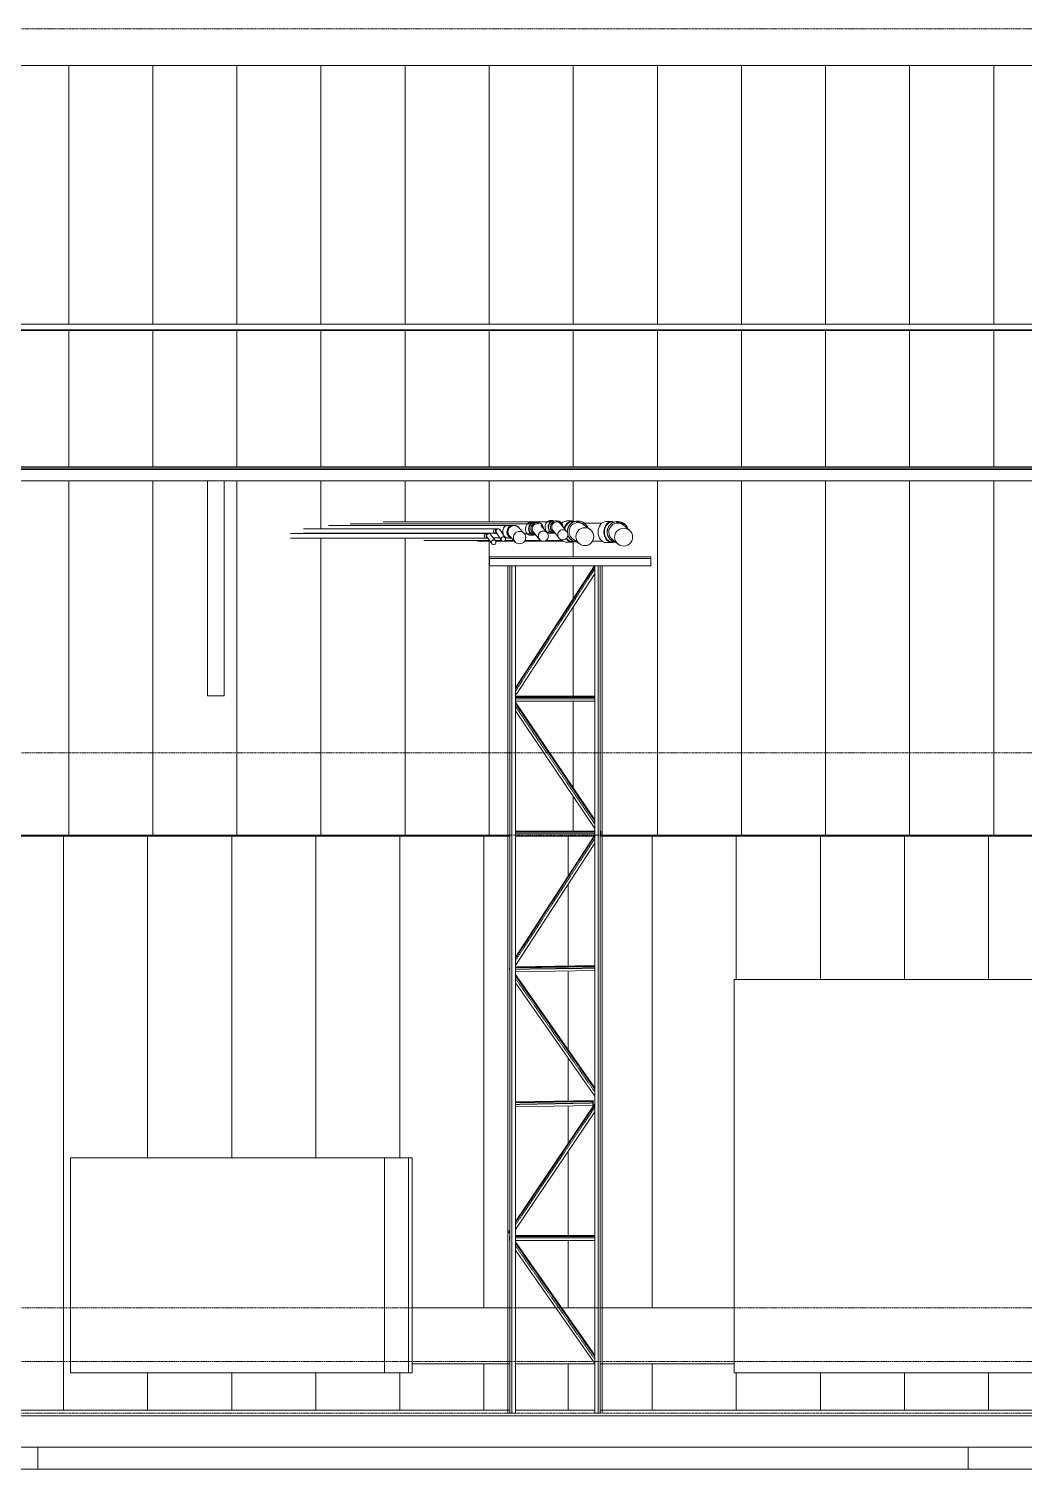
# Model space of a CAD drawing. Header units: centimetres. Extents: x -3046 to 63786, y -269 to 1483.
# Drawn here: x 32349 to 33237, y -50 to 1235 of the extents above; entities that cross this region are included whole.
import ezdxf

# ---------------------------------------------------------------- set-up
doc = ezdxf.new("R2010")
doc.units = ezdxf.units.CM
for name, pattern in [('Centre', [3.175, 0.635, -0.475, 1.59, -0.475]), ('Hidden', [0.714375, 0.47625, -0.238125]), ('Oculto', [0.714375, 0.47625, -0.238125])]:
    doc.linetypes.add(name, pattern=pattern)
for name, color, linetype, lineweight in [('A-FLOR', 7, 'Continuous', 9), ('A-FLOR-LEVL', 7, 'Continuous', 9), ('A-GENM', 7, 'Continuous', 9), ('A-ROOF', 7, 'Continuous', 9), ('A-ROOF-OTLN', 7, 'Continuous', 9), ('A-ROOF-PATT', 7, 'Continuous', 9), ('A-WALL', 7, 'Continuous', 9), ('A-WALL-PATT', 7, 'Continuous', 9), ('C-BLDG-PADS', 7, 'Continuous', 9), ('P-PIPE', 7, 'Continuous', 9), ('S-BEAM', 7, 'Continuous', 9), ('S-COLS', 7, 'Continuous', 9)]:
    doc.layers.add(name, color=color, linetype=linetype, lineweight=lineweight)

# ---------------------------------------------------------------- blocks, each defined once
blk = doc.blocks.new('PQ_RVR_EST-01_ZZ_ZZ_MO_T_A_rvt-3-s03')
at = {"layer": 'A-FLOR'}
for p, q in [((-10747.9, 94), (-10660.9, 94)), ((-10655.9, 94), (-10620, 94)), ((-10615.6, 94), (-10615.2, 94)), ((-10614.8, 94), (-10585.2, 94)), ((-10580.2, 94), (-10460.7, 94)), ((-10660.9, 44), (-10747.9, 44)), ((-10585.2, 44), (-10655.9, 44)), ((-10460.6, 44), (-10580.2, 44))]:
    blk.add_line(p, q, dxfattribs=at)
at = {"layer": 'A-WALL'}
for p, q in [((-11081.9, -30.5), (-11081.9, -50)), ((-10252.2, -30.5), (-10252.2, -50)), ((-11081.9, -50), (-11181.9, -50)), ((-11081.9, -50), (-10352.2, -50)), ((-10252.2, -50), (-10352.2, -50)), ((-10252.2, -50), (-9072.6, -50))]:
    blk.add_line(p, q, dxfattribs=at)
blk = doc.blocks.new('M Canal C-Pilar - 2C200X74-1262642-s03')
at = {"layer": 'S-COLS'}
for p, q in [((-10655.9, 763.6), (-10660.9, 763.6)), ((-10660.9, 755.5), (-10660.9, 0)), ((-10655.9, 755.5), (-10655.9, 0)), ((-10655.9, 0), (-10660.9, 0))]:
    blk.add_line(p, q, dxfattribs=at)
at = {"layer": 'S-COLS', "linetype": 'Oculto'}
for p, q in [((-10662.8, 0), (-10662.8, 755.5)), ((-10659.1, 755.5), (-10659.1, 0))]:
    blk.add_line(p, q, dxfattribs=at)
blk = doc.blocks.new('M Canal C-Pilar - 2C200X74-1262658-s03')
at = {"layer": 'S-COLS'}
for p, q in [((-10580.2, 763.6), (-10585.2, 763.6)), ((-10585.2, 0), (-10585.2, 755.5)), ((-10580.2, 0), (-10580.2, 755.5)), ((-10580.2, 0), (-10585.2, 0))]:
    blk.add_line(p, q, dxfattribs=at)
at = {"layer": 'S-COLS', "linetype": 'Oculto'}
for p, q in [((-10582, 755.5), (-10582, 0)), ((-10578.4, 0), (-10578.4, 755.5))]:
    blk.add_line(p, q, dxfattribs=at)
blk = doc.blocks.new('C Shapes - C8x20-1276569-s03')
at = {"layer": 'S-BEAM'}
for p, q in [((-10679, 755.5), (-10679, 763.5)), ((-10679, 763.5), (-10535.2, 763.5)), ((-10535.2, 763.5), (-10535.2, 755.5)), ((-10535.2, 755.5), (-10679, 755.5))]:
    blk.add_line(p, q, dxfattribs=at)
at = {"layer": 'S-BEAM', "linetype": 'Hidden'}
blk.add_line((-10679, 762.2), (-10535.2, 762.2), dxfattribs=at)
blk = doc.blocks.new('L-Angle - L35x35x10-1264653-s03')
at = {"layer": 'S-BEAM'}
for p, q in [((-10655.9, 158.5), (-10585.2, 158.5)), ((-10655.9, 158), (-10585.2, 158))]:
    blk.add_line(p, q, dxfattribs=at)
blk = doc.blocks.new('L-Angle - L35x35x10-1264889-s03')
at = {"layer": 'S-BEAM'}
for p, q in [((-10655.9, 152.7), (-10585.2, 51.7)), ((-10655.9, 151.9), (-10585.2, 50.8))]:
    blk.add_line(p, q, dxfattribs=at)
blk = doc.blocks.new('L-Angle - L35x35x10-1265724-s03')
at = {"layer": 'S-BEAM'}
for p, q in [((-10655.9, 170.8), (-10585.2, 275.7)), ((-10580.2, 276.9), (-10580.2, 276.9)), ((-10661.9, 162), (-10660.9, 163.4)), ((-10661.9, 162), (-10661.5, 161.8))]:
    blk.add_line(p, q, dxfattribs=at)
blk = doc.blocks.new('L-Angle - L35x35x10-1265774-s03')
at = {"layer": 'S-BEAM'}
blk.add_line((-10655.9, 406.5), (-10585.8, 514.5), dxfattribs=at)
blk = doc.blocks.new('L-Angle - L35x35x10-1266284-s03')
at = {"layer": 'S-BEAM'}
blk.add_line((-10655.9, 633.9), (-10585.2, 529.1), dxfattribs=at)
blk = doc.blocks.new('L-Angle - L35x35x10-1266965-s03')
at = {"layer": 'S-BEAM'}
for p, q in [((-10655.9, 391.2), (-10585.2, 290.2)), ((-10655.9, 390.3), (-10585.2, 289.3))]:
    blk.add_line(p, q, dxfattribs=at)
blk = doc.blocks.new('L-Angle - L35x35x10-1271657-s03')
at = {"layer": 'S-BEAM'}
for p, q in [((-10655.9, 398.1), (-10585.2, 399.1)), ((-10655.9, 397.6), (-10585.2, 398.6)), ((-10580.2, 398.1), (-10580.2, 396.2)), ((-10580.2, 395.7), (-10580.2, 396.2))]:
    blk.add_line(p, q, dxfattribs=at)
blk = doc.blocks.new('L-Angle - L35x35x10-1267172-s03')
at = {"layer": 'S-BEAM'}
for p, q in [((-10655.9, 519), (-10585.2, 519)), ((-10655.9, 518.5), (-10585.2, 518.5)), ((-10580.2, 519), (-10579.8, 519)), ((-10580.2, 518.5), (-10579.8, 518.5)), ((-10579.8, 518.5), (-10579.8, 519)), ((-10579.8, 518.5), (-10579.8, 518)), ((-10579.8, 518), (-10579.8, 516)), ((-10579.8, 515.5), (-10579.8, 516))]:
    blk.add_line(p, q, dxfattribs=at)
blk = doc.blocks.new('L-Angle - L35x35x10-1267620-s03')
at = {"layer": 'S-BEAM'}
for p, q in [((-10655.9, 277.6), (-10586.7, 278.9)), ((-10655.9, 277.1), (-10586.7, 278.4)), ((-10586.7, 278.4), (-10586.7, 278.9)), ((-10586.7, 278.4), (-10586.7, 277.9)), ((-10586.7, 277.9), (-10586.6, 275.9)), ((-10586.6, 275.4), (-10586.6, 275.9))]:
    blk.add_line(p, q, dxfattribs=at)
blk = doc.blocks.new('L-Angle - L35x35x10-1268664-s03')
at = {"layer": 'S-BEAM'}
for p, q in [((-10655.9, 639.3), (-10585.2, 639.3)), ((-10655.9, 638.8), (-10585.2, 638.8))]:
    blk.add_line(p, q, dxfattribs=at)
blk = doc.blocks.new('L-Angle - L35x35x10-1269797-s03')
at = {"layer": 'S-BEAM'}
blk.add_line((-10655.9, 646.9), (-10585.4, 755.5), dxfattribs=at)
blk = doc.blocks.new('L-Angle - L35x35x10-1269946-s03')
at = {"layer": 'S-BEAM'}
for p, q in [((-10661.1, 154), (-10661.1, 157.5)), ((-10655.9, 157.5), (-10585.2, 157.5)), ((-10585.2, 154), (-10655.9, 154))]:
    blk.add_line(p, q, dxfattribs=at)
at = {"layer": 'S-BEAM', "linetype": 'Hidden'}
blk.add_line((-10655.9, 156.2), (-10585.2, 156.2), dxfattribs=at)
blk = doc.blocks.new('L-Angle - L35x35x10-1269947-s03')
at = {"layer": 'S-BEAM'}
for p, q in [((-10655.9, 151.5), (-10585.2, 50.5)), ((-10585.2, 44.3), (-10655.9, 145.3))]:
    blk.add_line(p, q, dxfattribs=at)
at = {"layer": 'S-BEAM', "linetype": 'Hidden'}
blk.add_line((-10655.9, 149.3), (-10585.2, 48.2), dxfattribs=at)
blk = doc.blocks.new('L-Angle - L35x35x10-1269948-s03')
at = {"layer": 'S-BEAM'}
for p, q in [((-10655.9, 170), (-10585.2, 274.9)), ((-10585.2, 268.6), (-10655.9, 163.8)), ((-10662, 161), (-10660.9, 162.6)), ((-10660.9, 160.3), (-10662, 161))]:
    blk.add_line(p, q, dxfattribs=at)
at = {"layer": 'S-BEAM', "linetype": 'Hidden'}
blk.add_line((-10655.9, 167.7), (-10585.2, 272.6), dxfattribs=at)
blk = doc.blocks.new('L-Angle - L35x35x10-1269949-s03')
at = {"layer": 'S-BEAM'}
for p, q in [((-10655.9, 405.7), (-10585.3, 514.5)), ((-10585.2, 508.2), (-10655.9, 399.3))]:
    blk.add_line(p, q, dxfattribs=at)
at = {"layer": 'S-BEAM', "linetype": 'Hidden'}
blk.add_line((-10655.9, 403.4), (-10585.2, 512.3), dxfattribs=at)
blk = doc.blocks.new('L-Angle - L35x35x10-1269950-s03')
at = {"layer": 'S-BEAM'}
for p, q in [((-10655.9, 632.7), (-10585.2, 527.8)), ((-10585.2, 521.5), (-10655.9, 626.4)), ((-10615.9, 573.3), (-10616, 573.5))]:
    blk.add_line(p, q, dxfattribs=at)
at = {"layer": 'S-BEAM', "linetype": 'Hidden'}
blk.add_line((-10585.2, 525.5), (-10655.9, 630.4), dxfattribs=at)
blk = doc.blocks.new('L-Angle - L35x35x10-1269951-s03')
at = {"layer": 'S-BEAM'}
for p, q in [((-10655.9, 389.9), (-10585.2, 288.9)), ((-10585.2, 282.8), (-10655.9, 383.8))]:
    blk.add_line(p, q, dxfattribs=at)
at = {"layer": 'S-BEAM', "linetype": 'Hidden'}
blk.add_line((-10585.2, 286.7), (-10655.9, 387.7), dxfattribs=at)
blk = doc.blocks.new('L-Angle - L35x35x10-1269952-s03')
at = {"layer": 'S-BEAM'}
for p, q in [((-10661, 393.6), (-10661.1, 397.1)), ((-10655.9, 397.1), (-10585.2, 398.1)), ((-10585.2, 394.6), (-10655.9, 393.6))]:
    blk.add_line(p, q, dxfattribs=at)
at = {"layer": 'S-BEAM', "linetype": 'Hidden'}
blk.add_line((-10655.9, 395.9), (-10585.2, 396.8), dxfattribs=at)
blk = doc.blocks.new('L-Angle - L35x35x10-1269953-s03')
at = {"layer": 'S-BEAM'}
for p, q in [((-10655.9, 518), (-10585.2, 518)), ((-10585.2, 514.5), (-10655.9, 514.5)), ((-10580, 518), (-10580, 514.5))]:
    blk.add_line(p, q, dxfattribs=at)
at = {"layer": 'S-BEAM', "linetype": 'Hidden'}
blk.add_line((-10655.9, 516.7), (-10585.2, 516.7), dxfattribs=at)
blk = doc.blocks.new('L-Angle - L35x35x10-1269954-s03')
at = {"layer": 'S-BEAM'}
for p, q in [((-10655.9, 276.6), (-10586.9, 277.9)), ((-10586.8, 274.4), (-10655.9, 273.1)), ((-10586.9, 277.9), (-10586.8, 274.4))]:
    blk.add_line(p, q, dxfattribs=at)
at = {"layer": 'S-BEAM', "linetype": 'Hidden'}
blk.add_line((-10655.9, 275.3), (-10586.8, 276.6), dxfattribs=at)
blk = doc.blocks.new('L-Angle - L35x35x10-1269955-s03')
at = {"layer": 'S-BEAM'}
for p, q in [((-10655.9, 638.3), (-10585.2, 638.3)), ((-10585.2, 634.8), (-10655.9, 634.8))]:
    blk.add_line(p, q, dxfattribs=at)
at = {"layer": 'S-BEAM', "linetype": 'Hidden'}
blk.add_line((-10585.2, 637), (-10655.9, 637), dxfattribs=at)
blk = doc.blocks.new('L-Angle - L35x35x10-1269956-s03')
at = {"layer": 'S-BEAM'}
for p, q in [((-10655.9, 646.1), (-10585.2, 755)), ((-10585.2, 748.6), (-10654.9, 641.3)), ((-10654.9, 641.3), (-10655.9, 641.9))]:
    blk.add_line(p, q, dxfattribs=at)
at = {"layer": 'S-BEAM', "linetype": 'Hidden'}
blk.add_line((-10655.9, 643.8), (-10585.2, 752.7), dxfattribs=at)
blk = doc.blocks.new('M Canal C-Pilar - 2C200X74-V100-s03')
at = {"layer": 'S-COLS', "linetype": 'Oculto'}
blk.add_line((-10662.8, 0), (-10662.8, 755.5), dxfattribs=at)
blk = doc.blocks.new('M Canal C-Pilar - 2C200X74-V101-s03')
at = {"layer": 'S-COLS', "linetype": 'Oculto'}
blk.add_line((-10578.4, 0), (-10578.4, 755.5), dxfattribs=at)
blk = doc.blocks.new('Elbow PVC NCh - Elbow PVC NCh-1277014-s03')
at = {"layer": 'P-PIPE', "color": 6, "true_color": 0xff00ff}
for p, q in [((-10680.4, 784.5), (-10682.1, 784.5)), ((-10677.9, 783.6), (-10677.9, 783.6)), ((-10682.1, 780.2), (-10680.5, 780.2)), ((-10681.3, 781.1), (-10681.3, 781))]:
    blk.add_line(p, q, dxfattribs=at)
at = {"layer": 'P-PIPE', "color": 6, "true_color": 0xff00ff, "flags": 128}
for points in [[(-10680, 784.3), (-10680.1, 784.3), (-10680.1, 784.3), (-10680.2, 784.3), (-10680.3, 784.3), (-10680.4, 784.3), (-10680.4, 784.3)], [(-10679.5, 784.3), (-10679.6, 784.3), (-10679.6, 784.3), (-10679.6, 784.3), (-10679.7, 784.3), (-10679.7, 784.3)]]:
    blk.add_lwpolyline(points, dxfattribs=at)
at = {"layer": 'P-PIPE', "color": 6, "true_color": 0xff00ff}
for centre, major_axis, ratio, start_param, end_param in [((-10682.1, 782.3), (0, 2.12), 0.77027, 6.027558, 7.860154), ((-10680.4, 782.3), (0, 2.12), 0.77027, 6.027558, 7.860154), ((-10680.4, 782.3), (0, 2), 0.77027, 0.715372, 1.576968), ((-10679.6, 782.3), (1.69, 1.28), 0.999988, 5.912989, 8.783662), ((-10679.6, 782.3), (1.69, 1.28), 0.999988, 5.913147, 8.206448), ((-10680.4, 782.3), (0, 2), 0.77027, 6.040786, 6.812956), ((-10679.6, 782.3), (1.6, 1.2), 0.999988, 1.19148, 1.453279), ((-10682.1, 782.3), (0, 2.12), 0.77027, 1.576968, 3.386116), ((-10680.4, 782.3), (0, 2.12), 0.77027, 1.576968, 2.885965), ((-10680.4, 782.3), (0, 2), 0.77027, 1.576968, 2.426865), ((-10679.6, 782.3), (1.69, 1.28), 0.999988, 1.976878, 2.500477), ((-10679.6, 782.3), (1.69, 1.28), 0.999988, 2.500477, 3.141593), ((-10679.6, 782.3), (1.69, 1.28), 0.999988, 2.500477, 3.429912), ((-10680.4, 782.3), (0, 2), 0.77027, 2.596848, 2.885965)]:
    blk.add_ellipse(centre, major_axis=major_axis, ratio=ratio, start_param=start_param, end_param=end_param, dxfattribs=at)
blk = doc.blocks.new('Elbow PVC NCh - Elbow PVC NCh-1277324-s03')
at = {"layer": 'P-PIPE', "color": 6, "true_color": 0xff00ff}
for p, q in [((-10672.1, 788.7), (-10673.7, 788.7)), ((-10673.7, 784.4), (-10672.3, 784.4)), ((-10673.1, 785.4), (-10673.1, 785.4)), ((-10669.5, 787.7), (-10669.5, 787.7))]:
    blk.add_line(p, q, dxfattribs=at)
at = {"layer": 'P-PIPE', "color": 6, "true_color": 0xff00ff, "flags": 128}
for points in [[(-10671.7, 788.6), (-10671.7, 788.6), (-10671.8, 788.6), (-10671.9, 788.6), (-10672, 788.6), (-10672, 788.6), (-10672.1, 788.6)], [(-10671.1, 788.5), (-10671.2, 788.5), (-10671.2, 788.5), (-10671.3, 788.5), (-10671.3, 788.5), (-10671.4, 788.5)]]:
    blk.add_lwpolyline(points, dxfattribs=at)
at = {"layer": 'P-PIPE', "color": 6, "true_color": 0xff00ff}
for centre, major_axis, ratio, start_param, end_param in [((-10673.7, 786.6), (0, 2.12), 0.77027, 6.029013, 7.861609), ((-10673.7, 786.6), (0, 2.12), 0.77027, 1.578424, 3.382345), ((-10672.1, 786.6), (0, 2.12), 0.77027, 6.029013, 7.861609), ((-10672.1, 786.6), (0, 2.12), 0.77027, 1.578424, 2.887421), ((-10672.1, 786.6), (0, 2), 0.77027, 6.036739, 7.861609), ((-10672.1, 786.6), (0, 2), 0.77027, 1.578424, 2.102023), ((-10671.3, 786.5), (1.79, 1.14), 0.999983, 5.981142, 8.860935), ((-10671.3, 786.5), (1.79, 1.14), 0.999983, 2.156803, 2.57775), ((-10671.3, 786.5), (1.79, 1.14), 0.999983, 2.57775, 3.363148), ((-10671.3, 786.5), (1.79, 1.14), 0.999983, 2.57775, 3.363148), ((-10671.3, 786.5), (1.79, 1.14), 0.999983, 5.981142, 8.368017), ((-10672.1, 786.6), (0, 2), 0.77027, 2.285412, 2.887421), ((-10671.3, 786.5), (1.68, 1.08), 0.999983, 1.268753, 1.530552), ((-10671.3, 786.5), (1.68, 1.08), 0.999983, 0, 0.221555)]:
    blk.add_ellipse(centre, major_axis=major_axis, ratio=ratio, start_param=start_param, end_param=end_param, dxfattribs=at)
blk = doc.blocks.new('Elbow PVC NCh - Elbow PVC NCh-1277634-s03')
at = {"layer": 'P-PIPE', "color": 6, "true_color": 0xff00ff}
for p, q in [((-10659, 791.7), (-10662.8, 791.7)), ((-10652.9, 789.9), (-10652.9, 789.9)), ((-10662.8, 780.4), (-10659.3, 780.4)), ((-10661.2, 782.2), (-10661.2, 782.1))]:
    blk.add_line(p, q, dxfattribs=at)
at = {"layer": 'P-PIPE', "color": 6, "true_color": 0xff00ff, "flags": 128}
for points in [[(-10658.5, 791.5), (-10658.7, 791.5), (-10658.9, 791.5), (-10659, 791.5)], [(-10656.7, 791.5), (-10656.9, 791.5), (-10657, 791.5), (-10657.1, 791.5), (-10657.2, 791.5), (-10657.3, 791.5), (-10657.4, 791.5), (-10657.5, 791.5)]]:
    blk.add_lwpolyline(points, dxfattribs=at)
at = {"layer": 'P-PIPE', "color": 6, "true_color": 0xff00ff}
for centre, major_axis, ratio, start_param, end_param in [((-10662.8, 786), (0, 5.66), 0.788011, 0.005816, 1.576613), ((-10662.8, 786), (0, 5.66), 0.788011, 1.576613, 3.147409), ((-10659, 786), (0, 5.66), 0.788011, 6.061201, 7.859798), ((-10659, 786), (0, 5.66), 0.788011, 1.576613, 3.053913), ((-10659, 786), (0, 5.5), 0.788011, 1.314813, 1.576613), ((-10659, 786), (0, 5.5), 0.788011, 1.576613, 3.000022), ((-10659, 786), (0, 5.5), 0.788011, 6.184681, 7.575957), ((-10657.1, 786), (4.15, 3.85), 0.999988, 6.063694, 8.681688), ((-10657.1, 786), (4.15, 3.85), 0.999988, 2.136703, 2.398503), ((-10657.1, 786), (4.15, 3.85), 0.999988, 2.398503, 3.141593), ((-10657.1, 786), (4.15, 3.85), 0.999988, 2.398503, 3.291586), ((-10657.1, 786), (4.15, 3.85), 0.999988, 0.042308, 2.122447), ((-10657.1, 786), (4.15, 3.85), 0.999988, 6.063694, 6.283185)]:
    blk.add_ellipse(centre, major_axis=major_axis, ratio=ratio, start_param=start_param, end_param=end_param, dxfattribs=at)
blk = doc.blocks.new('Plastico - Codo - PL - Codo-1278176-s03')
at = {"layer": 'P-PIPE', "color": 6, "true_color": 0xff00ff}
for p, q in [((-10639.8, 794.3), (-10642.6, 794.3)), ((-10640.2, 792.9), (-10640.2, 792.9)), ((-10642.6, 783), (-10639.8, 783))]:
    blk.add_line(p, q, dxfattribs=at)
at = {"layer": 'P-PIPE', "color": 6, "true_color": 0xff00ff, "flags": 128}
for points in [[(-10639, 793.8), (-10639.3, 793.8), (-10639.7, 793.8), (-10639.8, 793.8)], [(-10635.3, 792.9), (-10636, 793.7), (-10636.3, 793.7), (-10636.4, 793.7), (-10636.6, 793.8), (-10636.7, 793.8), (-10636.8, 793.8), (-10637, 793.8), (-10637.2, 793.8), (-10637.4, 793.8)], [(-10639, 783.5), (-10639.3, 783.5), (-10639.6, 783.5), (-10639.8, 783.5)]]:
    blk.add_lwpolyline(points, dxfattribs=at)
at = {"layer": 'P-PIPE', "color": 6, "true_color": 0xff00ff}
for centre, major_axis, ratio, start_param, end_param in [((-10642.6, 788.6), (0, 5.66), 0.77027, 0.006868, 1.577664), ((-10642.6, 788.6), (0, 5.66), 0.77027, 1.577664, 3.148461), ((-10639.8, 788.6), (0, 5.66), 0.77027, 5.941772, 7.86085), ((-10639.8, 788.6), (0, 5.66), 0.77027, 1.577664, 3.41026), ((-10639.8, 788.6), (0, 5.13), 0.77027, 0.181401, 1.577664), ((-10639.8, 788.6), (0, 5.13), 0.77027, 1.577664, 3.270049), ((-10636.5, 788.6), (-3.72, 4.26), 0.999978, 4.057361, 7.141533), ((-10636.5, 788.6), (-3.72, 4.26), 0.999978, 0.858348, 2.219336), ((-10639.8, 788.6), (0, 5.13), 0.77027, 6.129307, 6.456729), ((-10636.5, 788.6), (-3.72, 4.26), 0.999978, 4.047521, 6.283185)]:
    blk.add_ellipse(centre, major_axis=major_axis, ratio=ratio, start_param=start_param, end_param=end_param, dxfattribs=at)
blk = doc.blocks.new('Plastico - Codo - PL - Codo-1278529-s03')
at = {"layer": 'P-PIPE', "color": 6, "true_color": 0xff00ff}
for p, q in [((-10622.3, 795.9), (-10625.1, 795.9)), ((-10625.1, 784.6), (-10622.3, 784.6)), ((-10623.5, 786.7), (-10623.4, 786.7)), ((-10614.5, 793.6), (-10614.5, 793.6))]:
    blk.add_line(p, q, dxfattribs=at)
at = {"layer": 'P-PIPE', "color": 6, "true_color": 0xff00ff, "flags": 128}
for points in [[(-10621.2, 795.3), (-10621.5, 795.3), (-10621.8, 795.3), (-10622.2, 795.3), (-10622.3, 795.3)], [(-10621.5, 785.1), (-10621.8, 785.1), (-10622.2, 785.1), (-10622.3, 785.1)], [(-10614.9, 793.3), (-10618.5, 795.3), (-10618.8, 795.3), (-10618.9, 795.3), (-10619, 795.3), (-10619.2, 795.3), (-10619.3, 795.3), (-10619.5, 795.3), (-10619.7, 795.3), (-10619.9, 795.3)]]:
    blk.add_lwpolyline(points, dxfattribs=at)
at = {"layer": 'P-PIPE', "color": 6, "true_color": 0xff00ff}
for centre, major_axis, ratio, start_param, end_param in [((-10625.1, 790.2), (0, 5.66), 0.77027, 0.007373, 1.57817), ((-10625.1, 790.2), (0, 5.66), 0.77027, 1.57817, 3.148966), ((-10622.3, 790.2), (0, 5.66), 0.77027, 5.931931, 7.861355), ((-10622.3, 790.2), (0, 5.66), 0.77027, 1.57817, 3.410765), ((-10622.3, 790.2), (0, 5.14), 0.77027, 6.125273, 7.861355), ((-10622.3, 790.2), (0, 5.13), 0.77027, 1.57817, 2.625367), ((-10619, 790.2), (4.49, 3.45), 0.999983, 6.156744, 8.774738), ((-10619, 790.2), (4.49, 3.45), 0.999983, 5.633146, 8.774738), ((-10619, 790.2), (4.49, 3.45), 0.999983, 2.491553, 3.276951), ((-10619, 790.2), (4.49, 3.45), 0.999983, 2.491553, 3.799728), ((-10622.3, 790.2), (0, 5.13), 0.77027, 2.670825, 3.268896)]:
    blk.add_ellipse(centre, major_axis=major_axis, ratio=ratio, start_param=start_param, end_param=end_param, dxfattribs=at)
blk = doc.blocks.new('Plastico - Codo - PL - Codo-1278734-s03')
at = {"layer": 'P-PIPE', "color": 6, "true_color": 0xff00ff}
for p, q in [((-10605.2, 795.6), (-10610.1, 795.6)), ((-10594.6, 793.7), (-10594.7, 793.8)), ((-10610.1, 776.7), (-10605.2, 776.7)), ((-10605.7, 778.4), (-10605.7, 778.4))]:
    blk.add_line(p, q, dxfattribs=at)
at = {"layer": 'P-PIPE', "color": 6, "true_color": 0xff00ff, "flags": 128}
for points in [[(-10603.3, 794.9), (-10603.8, 794.9), (-10604.4, 794.9), (-10604.9, 794.9), (-10605.2, 794.9)], [(-10595.1, 793.2), (-10599.6, 794.9), (-10600, 794.9), (-10600.2, 794.9), (-10600.4, 794.9), (-10600.6, 794.9), (-10600.8, 794.9), (-10601.1, 794.9), (-10601.4, 794.9)], [(-10603.6, 777.3), (-10604.1, 777.3), (-10604.6, 777.3), (-10605.2, 777.3)]]:
    blk.add_lwpolyline(points, dxfattribs=at)
at = {"layer": 'P-PIPE', "color": 6, "true_color": 0xff00ff}
for centre, major_axis, ratio, start_param, end_param in [((-10610.1, 786.1), (0, 9.44), 0.788011, 0.004841, 0.642437), ((-10605.2, 786.1), (0, 9.44), 0.788011, 5.971405, 7.56028), ((-10605.2, 786.1), (0, 8.78), 0.788011, 6.21478, 7.602192), ((-10600.2, 786.1), (5.51, 7.66), 0.999987, 6.124901, 8.481095), ((-10600.1, 786.1), (5.51, 7.66), 0.999987, 5.73329, 8.481095), ((-10600.2, 786.1), (5.51, 7.66), 0.999987, 2.19791, 2.322976), ((-10600.1, 786.1), (5.51, 7.66), 0.999987, 2.19791, 2.335325), ((-10610.1, 786.1), (0, 9.44), 0.788011, 2.453758, 3.146434), ((-10605.2, 786.1), (0, 9.44), 0.788011, 2.296429, 3.408233), ((-10605.2, 786.1), (0, 8.77), 0.788011, 2.314836, 3.238833), ((-10600.1, 786.1), (5.51, 7.66), 0.999987, 2.49883, 3.697068), ((-10600.2, 786.1), (5.51, 7.66), 0.999987, 2.507904, 3.245107)]:
    blk.add_ellipse(centre, major_axis=major_axis, ratio=ratio, start_param=start_param, end_param=end_param, dxfattribs=at)
blk = doc.blocks.new('Plastico - Codo - PL - Codo-1279087-s03')
at = {"layer": 'P-PIPE', "color": 6, "true_color": 0xff00ff}
for p, q in [((-10569.8, 795.1), (-10574.9, 795.1)), ((-10558.5, 792.9), (-10558.6, 792.9)), ((-10574.9, 776.3), (-10569.8, 776.3)), ((-10570.7, 778.5), (-10570.7, 778.4))]:
    blk.add_line(p, q, dxfattribs=at)
at = {"layer": 'P-PIPE', "color": 6, "true_color": 0xff00ff, "flags": 128}
for points in [[(-10567.8, 794.5), (-10568.1, 794.5), (-10568.6, 794.5), (-10569.2, 794.5), (-10569.7, 794.5), (-10569.8, 794.5)], [(-10559, 792.4), (-10564.1, 794.4), (-10564.4, 794.5), (-10564.6, 794.5), (-10564.8, 794.5), (-10565, 794.5), (-10565.2, 794.5), (-10565.5, 794.5), (-10565.8, 794.5)], [(-10568, 776.9), (-10568.4, 776.9), (-10568.9, 776.9), (-10569.4, 776.9), (-10569.8, 776.9)]]:
    blk.add_lwpolyline(points, dxfattribs=at)
at = {"layer": 'P-PIPE', "color": 6, "true_color": 0xff00ff}
for centre, major_axis, ratio, start_param, end_param in [((-10574.9, 785.7), (0, 9.44), 0.77027, 0.004623, 1.575419), ((-10574.9, 785.7), (0, 9.44), 0.77027, 1.575419, 3.146215), ((-10569.8, 785.7), (0, 9.44), 0.77027, 5.957016, 7.858604), ((-10569.8, 785.7), (0, 9.44), 0.77027, 1.575419, 3.454625), ((-10569.8, 785.7), (0, 8.77), 0.77027, 0.097022, 1.575419), ((-10569.8, 785.7), (0, 8.77), 0.77027, 1.575419, 3.238615), ((-10564.6, 785.7), (6.07, 7.23), 0.99999, 6.200253, 8.556448), ((-10564.6, 785.7), (6.07, 7.23), 0.99999, 5.72675, 8.556448), ((-10564.6, 785.7), (6.07, 7.23), 0.99999, 2.273263, 3.689978), ((-10564.6, 785.7), (6.07, 7.23), 0.99999, 2.273263, 3.32046), ((-10569.8, 785.7), (0, 8.77), 0.77027, 6.194306, 6.366293)]:
    blk.add_ellipse(centre, major_axis=major_axis, ratio=ratio, start_param=start_param, end_param=end_param, dxfattribs=at)
blk = doc.blocks.new('Generic Model 4 - Generic Model 4-1305126-s03')
at = {"layer": 'A-GENM'}
for p, q in [((-10460.7, 386.7), (-10460.7, 36)), ((-10180.7, 386.7), (-10460.7, 386.7)), ((-10180.7, 36), (-10180.7, 386.7)), ((-11052.7, 227.7), (-11052.7, 36)), ((-10772.7, 227.7), (-11052.7, 227.7)), ((-10772.7, 36), (-10772.7, 227.7)), ((-10751.3, 227.7), (-10772.6, 227.7)), ((-10751.3, 36), (-10751.3, 227.7)), ((-10747.9, 227.7), (-10751.2, 227.7)), ((-10747.9, 36), (-10747.9, 227.7)), ((-11052.7, 36), (-10772.7, 36)), ((-10772.6, 36), (-10751.3, 36)), ((-10751.2, 36), (-10747.9, 36)), ((-10460.7, 36), (-10180.7, 36))]:
    blk.add_line(p, q, dxfattribs=at)
blk = doc.blocks.new('PQ_RVR_EXT-01_ZZ_ZZ_MO_T_A_rvt-3-s03')
at = {"layer": 'P-PIPE', "color": 6, "true_color": 0xff00ff}
for p, q in [((-10682.1, 784.3), (-10856.6, 784.3)), ((-10673.7, 788.6), (-10844.8, 788.6)), ((-10844.8, 784.6), (-10673.7, 784.6)), ((-10662.8, 791.5), (-10822.7, 791.5)), ((-10642.6, 793.1), (-10803.2, 793.1)), ((-10625.1, 794.7), (-10773.8, 794.7)), ((-10673, 785.5), (-10668.4, 778.3)), ((-10665, 780.5), (-10669.6, 787.6)), ((-10648.2, 784.5), (-10653, 789.7)), ((-10647.9, 784.1), (-10642.6, 784.1)), ((-10639.9, 785.7), (-10634.4, 779.2)), ((-10627.5, 785), (-10633.1, 791.5)), ((-10628.1, 785.7), (-10625.1, 785.7)), ((-10622.5, 787.4), (-10617.2, 780.5)), ((-10610, 786), (-10615.4, 792.9)), ((-10614, 794.1), (-10614.9, 794.1)), ((-10589.3, 788.1), (-10595.5, 792.6)), ((-10578.7, 793.7), (-10594.7, 793.7)), ((-10554.2, 787.4), (-10559.5, 791.8)), ((-10856.6, 780.3), (-10682.1, 780.3)), ((-10737.7, 778.1), (-10678.9, 778.1)), ((-10689.6, 777.7), (-10678.6, 777.7)), ((-10681.2, 781.1), (-10676.9, 775.4)), ((-10673.7, 777.8), (-10678, 783.5)), ((-10676.5, 778.1), (-10676.2, 778.1)), ((-10675.8, 780.5), (-10669.8, 780.5)), ((-10674, 778.1), (-10668.2, 778.1)), ((-10673.6, 777.7), (-10667.7, 777.7)), ((-10666, 777.7), (-10656.9, 777.7)), ((-10665.4, 778.1), (-10657.2, 778.1)), ((-10665, 780.5), (-10662.8, 780.5)), ((-10661.1, 782.3), (-10656.3, 777)), ((-10647.7, 777.7), (-10632, 777.7)), ((-10647.4, 778.1), (-10633, 778.1)), ((-10630, 777.7), (-10613.4, 777.7)), ((-10628.9, 778.1), (-10614, 778.1)), ((-10604.8, 779.6), (-10598.6, 775.1)), ((-10587.1, 777.7), (-10578.7, 777.7)), ((-10569.8, 779.5), (-10564.5, 775.1))]:
    blk.add_line(p, q, dxfattribs=at)
at = {"layer": 'P-PIPE', "color": 6, "true_color": 0xff00ff, "flags": 128}
for points in [[(-10652.2, 786.3), (-10653.5, 786.1), (-10654.6, 785.7), (-10655.7, 785.1), (-10656.5, 784.2), (-10657.2, 783.2), (-10657.6, 782), (-10657.7, 780.8)], [(-10646.7, 780.8), (-10646.9, 782), (-10647.3, 783.2), (-10647.9, 784.2), (-10648.8, 785.1), (-10649.8, 785.7), (-10651, 786.1), (-10652.2, 786.3)], [(-10631, 786.6), (-10632, 786.5), (-10632.9, 786.1), (-10633.8, 785.6), (-10634.5, 784.9), (-10635, 784), (-10635.3, 783.1), (-10635.5, 782.1)], [(-10626.5, 782.1), (-10626.6, 783.1), (-10626.9, 784), (-10627.4, 784.9), (-10628.1, 785.6), (-10629, 786.1), (-10630, 786.5), (-10631, 786.6)], [(-10613.6, 787.7), (-10614.6, 787.6), (-10615.6, 787.3), (-10616.4, 786.7), (-10617.1, 786), (-10617.7, 785.2), (-10618, 784.2), (-10618.1, 783.2)], [(-10609.1, 783.2), (-10609.2, 784.2), (-10609.6, 785.2), (-10610.1, 786), (-10610.8, 786.7), (-10611.7, 787.3), (-10612.6, 787.6), (-10613.6, 787.7)], [(-10594, 789.6), (-10595.8, 789.4), (-10597.4, 788.9), (-10599, 787.9), (-10600.2, 786.6), (-10601.2, 785.1), (-10601.8, 783.4), (-10602, 781.6)], [(-10586, 781.6), (-10586.2, 783.4), (-10586.8, 785.1), (-10587.7, 786.6), (-10589, 787.9), (-10590.5, 788.9), (-10592.2, 789.4), (-10594, 789.6)], [(-10559.4, 789.2), (-10561.1, 789), (-10562.8, 788.4), (-10564.3, 787.5), (-10565.6, 786.2), (-10566.6, 784.7), (-10567.2, 783), (-10567.4, 781.2)], [(-10551.4, 781.2), (-10551.6, 783), (-10552.2, 784.7), (-10553.1, 786.2), (-10554.4, 787.5), (-10555.9, 788.4), (-10557.6, 789), (-10559.4, 789.2)], [(-10675.3, 778.6), (-10675.7, 778.5), (-10676.2, 778.4), (-10676.5, 778.1), (-10676.8, 777.8), (-10677.1, 777.4), (-10677.2, 777), (-10677.3, 776.6)], [(-10677.3, 776.6), (-10677.2, 776.1), (-10677.1, 775.7), (-10676.8, 775.3), (-10676.5, 775), (-10676.2, 774.8), (-10675.7, 774.6), (-10675.3, 774.6)], [(-10673.3, 776.6), (-10673.3, 777), (-10673.5, 777.4), (-10673.7, 777.8), (-10674, 778.1), (-10674.4, 778.4), (-10674.8, 778.5), (-10675.3, 778.6)], [(-10675.3, 774.6), (-10674.8, 774.6), (-10674.4, 774.8), (-10674, 775), (-10673.7, 775.3), (-10673.5, 775.7), (-10673.3, 776.1), (-10673.3, 776.6)], [(-10666.7, 781.4), (-10667.2, 781.4), (-10667.6, 781.2), (-10668, 781), (-10668.3, 780.7), (-10668.5, 780.3), (-10668.7, 779.9), (-10668.7, 779.4)], [(-10668.7, 779.4), (-10668.7, 779), (-10668.5, 778.5), (-10668.3, 778.2), (-10668, 777.8), (-10667.6, 777.6), (-10667.2, 777.5), (-10666.7, 777.4)], [(-10664.7, 779.4), (-10664.8, 779.9), (-10664.9, 780.3), (-10665.1, 780.7), (-10665.5, 781), (-10665.8, 781.2), (-10666.3, 781.4), (-10666.7, 781.4)], [(-10666.7, 777.4), (-10666.3, 777.5), (-10665.8, 777.6), (-10665.5, 777.8), (-10665.1, 778.2), (-10664.9, 778.5), (-10664.8, 779), (-10664.7, 779.4)], [(-10657.7, 780.8), (-10657.6, 779.5), (-10657.2, 778.4), (-10656.5, 777.3), (-10655.7, 776.5), (-10654.6, 775.8), (-10653.5, 775.4), (-10652.2, 775.3)], [(-10652.2, 775.3), (-10651, 775.4), (-10649.8, 775.8), (-10648.8, 776.5), (-10647.9, 777.3), (-10647.3, 778.4), (-10646.9, 779.5), (-10646.7, 780.8)], [(-10635.5, 782.1), (-10635.3, 781.1), (-10635, 780.1), (-10634.5, 779.3), (-10633.8, 778.6), (-10632.9, 778), (-10632, 777.7), (-10631, 777.6)], [(-10631, 777.6), (-10630, 777.7), (-10629, 778), (-10628.1, 778.6), (-10627.4, 779.3), (-10626.9, 780.1), (-10626.6, 781.1), (-10626.5, 782.1)], [(-10618.1, 783.2), (-10618, 782.2), (-10617.7, 781.3), (-10617.1, 780.4), (-10616.4, 779.7), (-10615.6, 779.2), (-10614.6, 778.8), (-10613.6, 778.7)], [(-10613.6, 778.7), (-10612.6, 778.8), (-10611.7, 779.2), (-10610.8, 779.7), (-10610.1, 780.4), (-10609.6, 781.3), (-10609.2, 782.2), (-10609.1, 783.2)], [(-10602, 781.6), (-10601.8, 779.9), (-10601.2, 778.2), (-10600.2, 776.7), (-10599, 775.4), (-10597.4, 774.4), (-10595.8, 773.8), (-10594, 773.6)], [(-10594, 773.6), (-10592.2, 773.8), (-10590.5, 774.4), (-10589, 775.4), (-10587.7, 776.7), (-10586.8, 778.2), (-10586.2, 779.9), (-10586, 781.6)], [(-10567.4, 781.2), (-10567.2, 779.5), (-10566.6, 777.8), (-10565.6, 776.3), (-10564.3, 775), (-10562.8, 774), (-10561.1, 773.4), (-10559.4, 773.2)], [(-10559.4, 773.2), (-10557.6, 773.4), (-10555.9, 774), (-10554.4, 775), (-10553.1, 776.3), (-10552.2, 777.8), (-10551.6, 779.5), (-10551.4, 781.2)]]:
    blk.add_lwpolyline(points, dxfattribs=at)
at = {"layer": 'P-PIPE', "color": 6, "true_color": 0xff00ff}
for centre, major_axis, ratio, start_param, end_param in [((-10679.6, 782.3), (1.6, 1.2), 0.999988, 0.924915, 2.495711), ((-10679.6, 782.3), (1.6, 1.2), 0.999988, 0.139516, 0.924915), ((-10671.3, 786.5), (1.68, 1.08), 0.999983, 2.311061, 2.57186), ((-10671.3, 786.5), (1.68, 1.08), 0.999983, 2.57186, 2.832718), ((-10671.3, 786.5), (1.68, 1.08), 0.999983, 2.048261, 2.31006), ((-10671.3, 786.5), (1.68, 1.08), 0.999983, 2.833659, 3.095458), ((-10671.3, 786.5), (1.68, 1.08), 0.999983, 1.001063, 2.047185), ((-10671.3, 786.5), (1.68, 1.08), 0.999983, 6.237051, 7.284249), ((-10657.1, 786), (4.03, 3.74), 0.999988, 0.823115, 2.393912), ((-10657.1, 786), (4.03, 3.74), 0.999988, 2.393912, 3.17931), ((-10657.1, 786), (4.03, 3.74), 0.999988, 0.037717, 0.823115), ((-10636.5, 788.6), (3.42, 2.93), 0.999983, 0.861826, 2.432622), ((-10636.5, 788.6), (3.42, 2.93), 0.999983, 2.432622, 3.218021), ((-10619, 790.2), (3.57, 2.74), 0.999983, 0.91506, 2.485857), ((-10619, 790.2), (3.57, 2.74), 0.999983, 2.485857, 3.26034), ((-10619, 790.2), (3.57, 2.74), 0.999983, 6.170813, 7.198246), ((-10600.1, 786.1), (4.67, 6.5), 0.999987, 0.623287, 2.194083), ((-10600.1, 786.1), (4.67, 6.5), 0.999987, 2.194083, 3.24128), ((-10600.1, 786.1), (4.67, 6.5), 0.999987, 6.229017, 6.906472), ((-10564.6, 785.7), (5.15, 6.12), 0.99999, 0.698896, 2.269692), ((-10564.6, 785.7), (5.15, 6.12), 0.99999, 2.269692, 3.141593), ((-10564.6, 785.7), (5.15, 6.12), 0.99999, 6.196683, 6.982081), ((-10679.6, 782.3), (1.6, 1.2), 0.999988, 2.495711, 3.01931)]:
    blk.add_ellipse(centre, major_axis=major_axis, ratio=ratio, start_param=start_param, end_param=end_param, dxfattribs=at)
at = {"layer": 'A-GENM', "lineweight": 9}
blk.add_blockref('Generic Model 4 - Generic Model 4-1305126-s03', (0, 0), dxfattribs=at)
at = {"layer": 'P-PIPE', "lineweight": 9}
for name in ['Elbow PVC NCh - Elbow PVC NCh-1277014-s03', 'Elbow PVC NCh - Elbow PVC NCh-1277324-s03', 'Elbow PVC NCh - Elbow PVC NCh-1277634-s03', 'Plastico - Codo - PL - Codo-1278176-s03', 'Plastico - Codo - PL - Codo-1278529-s03', 'Plastico - Codo - PL - Codo-1278734-s03', 'Plastico - Codo - PL - Codo-1279087-s03']:
    blk.add_blockref(name, (0, 0), dxfattribs=at)
at = {"layer": 'S-BEAM', "lineweight": 9}
for name in ['C Shapes - C8x20-1276569-s03', 'L-Angle - L35x35x10-1269797-s03', 'L-Angle - L35x35x10-1269956-s03', 'L-Angle - L35x35x10-1268664-s03', 'L-Angle - L35x35x10-1269955-s03', 'L-Angle - L35x35x10-1266284-s03', 'L-Angle - L35x35x10-1269950-s03', 'L-Angle - L35x35x10-1267172-s03', 'L-Angle - L35x35x10-1269953-s03', 'L-Angle - L35x35x10-1265774-s03', 'L-Angle - L35x35x10-1269949-s03', 'L-Angle - L35x35x10-1271657-s03', 'L-Angle - L35x35x10-1269952-s03', 'L-Angle - L35x35x10-1266965-s03', 'L-Angle - L35x35x10-1269951-s03', 'L-Angle - L35x35x10-1269948-s03', 'L-Angle - L35x35x10-1265724-s03', 'L-Angle - L35x35x10-1267620-s03', 'L-Angle - L35x35x10-1269954-s03', 'L-Angle - L35x35x10-1269946-s03', 'L-Angle - L35x35x10-1264653-s03', 'L-Angle - L35x35x10-1264889-s03', 'L-Angle - L35x35x10-1269947-s03']:
    blk.add_blockref(name, (0, 0), dxfattribs=at)
at = {"layer": 'S-COLS', "lineweight": 9}
for name in ['M Canal C-Pilar - 2C200X74-1262642-s03', 'M Canal C-Pilar - 2C200X74-1262658-s03', 'M Canal C-Pilar - 2C200X74-V100-s03', 'M Canal C-Pilar - 2C200X74-V101-s03']:
    blk.add_blockref(name, (0, 0), dxfattribs=at)
blk = doc.blocks.new('RVR-PQ-Canal ALL-Basado en cara - 100 x 150 x Sin camara-1845335-s03')
at = {"layer": 'A-GENM'}
for p, q in [((-10930.6, 831.5), (-10930.6, 639.8)), ((-10915.6, 639.8), (-10915.6, 831.5)), ((-10915.6, 639.8), (-10930.6, 639.8))]:
    blk.add_line(p, q, dxfattribs=at)

msp = doc.modelspace()

# ---------------------------------------------------------------- hatches: boundary and pattern name
at = {"layer": 'A-ROOF-PATT', "true_color": 0xc0c0c0}
h = msp.add_hatch(dxfattribs=at)
h.set_pattern_fill('FP_24', color=9, style=0, pattern_type=2)
h.set_pattern_definition([(90, (37934.65, 676.57), (-75, 5e-15), [])])
h.paths.add_polyline_path([(30939.6, 971.2), (34462.6, 971.2), (34462.6, 1048.8), (34472.6, 1048.8), (34472.6, 971.2), (34487.2, 971.2), (34487.2, 1077.4), (41645.5, 1077.3), (41645.5, 1201.9), (30939.6, 1201.9), (30939.6, 987.8)])
h = msp.add_hatch(dxfattribs=at)
h.set_pattern_fill('FP_26', color=9, style=0, pattern_type=2)
h.set_pattern_definition([(90, (37934.65, 623.18), (-75, 5e-15), [])])
h.paths.add_polyline_path([(34068.2, 844), (34462.6, 844), (34462.6, 965.4), (32050.5, 965.4), (32050.5, 844), (34035.5, 844)])
h.paths.add_polyline_path([(34472.6, 844), (34499.7, 844), (34499.7, 965.4), (34489.1, 965.4), (34489.1, 960.9), (34487.2, 960.9), (34487.2, 965.4), (34472.6, 965.4), (34472.6, 844.6)])
at = {"layer": 'A-WALL-PATT', "true_color": 0xc0c0c0}
h = msp.add_hatch(dxfattribs=at)
h.set_pattern_fill('FP_21', color=9, style=0, pattern_type=2)
h.set_pattern_definition([(90, (37934.65, 711.715), (-75, 5e-15), [])])
h.paths.add_polyline_path([(32050.5, 515.5), (32778.1, 515.5), (32778.1, 755.5), (32760.1, 755.8), (32760.1, 763.5), (32903.9, 763.5), (32903.9, 755.5), (32858.8, 755.5), (32858.8, 519), (32859.2, 518.7), (32859.2, 515.5), (34462.6, 515.5), (34462.6, 831.5), (34058.1, 831.5), (34058.1, 639.8), (34043.1, 639.8), (34043.1, 831.5), (33342.2, 831.5), (33342.2, 639.8), (33327.2, 639.8), (33327.2, 831.5), (32523.4, 831.5), (32523.4, 639.8), (32508.4, 639.8), (32508.4, 831.5), (32050.5, 831.5), (32050.5, 553.3), (32166.6, 553.3), (32166.6, 535.3), (32050.5, 535.3), (32050.5, 518.2)])
h.paths.add_polyline_path([(34472.6, 515.5), (34499.7, 515.5), (34499.7, 831.5), (34472.6, 831.5), (34472.6, 516.1)])
h.paths.add_polyline_path([(32853.8, 519), (32853.6, 521.9), (32783.1, 626.4), (32783.1, 519), (32839.6, 519)])
h.paths.add_polyline_path([(32853.8, 529.1), (32853.8, 634.8), (32783.1, 634.6), (32783.1, 633.9), (32842.5, 545.8)])
h.paths.add_polyline_path([(32806.8, 639.3), (32853.8, 639.3), (32853.8, 748.6), (32784.1, 641.3), (32783.1, 641.9), (32783.1, 639.3), (32790.4, 639.3)])
h.paths.add_polyline_path([(32783.1, 646.9), (32853.7, 755.5), (32783.1, 755.5), (32783.1, 656.3)])
h.paths.add_polyline_path([(32879.7, 773.2), (32877.9, 773.4), (32876.1, 774.1), (32873.2, 776.3), (32873, 776.4), (32870.7, 776.5), (32868.2, 776.3), (32862.5, 776.5), (32862.3, 776.6), (32859.8, 777.7), (32852, 777.7), (32851.3, 776.7), (32850.1, 775.4), (32848.3, 774.4), (32846.8, 773.8), (32845.1, 773.6), (32843.3, 773.8), (32841.6, 774.4), (32837.9, 776.8), (32835.4, 776.9), (32832.7, 776.7), (32827.3, 777), (32827, 777), (32825.2, 777.7), (32791.3, 777.7), (32791.1, 777.3), (32789.2, 775.8), (32786.8, 775.3), (32784.4, 775.8), (32782.5, 777.3), (32781.9, 777.7), (32772.6, 777.4), (32771.9, 777.5), (32771.1, 777.7), (32765.6, 777.4), (32765.8, 776.6), (32765.6, 775.7), (32763.8, 774.6), (32762.9, 774.8), (32762.2, 775.3), (32760.4, 777.7), (32752.6, 778), (32751.2, 778.1), (32704.4, 778.4), (32702, 779.2), (32700, 780.3), (32584, 780.6), (32583.1, 781.3), (32582.7, 782.3), (32583.1, 783.3), (32584, 784.1), (32585.3, 784.3), (32596.5, 784.6), (32595.3, 785.1), (32594.7, 786), (32594.7, 787.1), (32595.3, 788), (32596.5, 788.5), (32597.2, 788.6), (32615, 788.8), (32616.1, 789.9), (32617.5, 790.8), (32619.2, 791.3), (32621, 791.5), (32636.1, 791.8), (32637.3, 792.5), (32638.7, 793), (32643, 793.1), (32665.5, 793.4), (32667.8, 794.4), (32668.1, 794.6), (32669.6, 794.7), (32811.3, 794.7), (32811.7, 795.1), (32813, 795.7), (32815.2, 795.9), (32817.9, 795.7), (32818.6, 795.6), (32820.3, 795.8), (32821.5, 795.6), (32823.7, 794.4), (32824.5, 794.1), (32825.2, 794.3), (32827, 795.2), (32830.1, 795.6), (32834.5, 795.5), (32836.9, 795.3), (32838.9, 795.5), (32841.3, 795.2), (32845.1, 793.7), (32860.4, 793.9), (32862.2, 794.8), (32865.5, 795.1), (32869.8, 795), (32872.3, 794.8), (32874.4, 795.1), (32877.7, 794.4), (32879.7, 793.4), (32881.5, 791.9), (32882.6, 790.4), (32883.8, 788.2), (32885.9, 786.2), (32886.9, 784.7), (32887.5, 783), (32887.7, 781.2), (32887.5, 779.5), (32886.9, 777.8), (32885.9, 776.3), (32884.7, 775), (32883.2, 774), (32881.5, 773.4)])
h.paths.add_polyline_path([(32870, 794.4), (32869, 794.4), (32869.8, 794.4)])
h = msp.add_hatch(dxfattribs=at)
h.set_pattern_fill('FP_18', color=9, style=0, pattern_type=2)
h.set_pattern_definition([(90, (37930.01, 711.715), (-75, 5e-15), [])])
h.paths.add_polyline_path([(32050.8, 2.5), (32166, 2.5), (32165.4, 4.8), (32165.2, 7.6), (32165.7, 10.8), (32166.9, 13.9), (32169, 17.3), (32172.7, 21), (32178, 24.7), (32193.9, 34.7), (32190.1, 37.2), (32182.8, 45.3), (32182.4, 45.7), (32179, 52.4), (32078, 52.3), (32071.1, 50.5), (32066.7, 50.1), (32050.8, 50.1), (32050.8, 48.7)])
h.paths.add_polyline_path([(32495.5, 2.5), (32778.1, 2.5), (32778.1, 44), (32691.1, 44), (32691.1, 36), (32386.4, 36), (32386.4, 227.7), (32691.1, 227.7), (32691.1, 94), (32778.1, 94), (32778, 160.3), (32777, 161), (32777.4, 161.9), (32777.3, 162.2), (32778.1, 163.4), (32778.1, 514.5), (32050.8, 514.5), (32050.8, 336.6), (32278.1, 384.9), (32281.8, 367.3), (32256.1, 361.8), (32256.1, 74.2), (32294.8, 98.8), (32297.9, 99.6), (32301.2, 99.4), (32304.6, 98.3), (32307.7, 96.3), (32310.4, 93.6), (32312.6, 90.3), (32313.9, 86.6), (32314.4, 82.9), (32313.9, 79.1), (32312.8, 76.3), (32310.8, 73.8), (32239.4, 28.4), (32199, 2.5), (32462.8, 2.5)])
h.paths.add_polyline_path([(34499.7, 2.5), (34499.7, 44), (33258.4, 44), (33258.4, 36), (32978.4, 36), (32978.4, 44), (32858.8, 44), (32858.8, 2.5), (34498.5, 2.5)])
h.paths.add_polyline_path([(32783.1, 2.5), (32853.8, 2.5), (32853.8, 44), (32783.1, 44), (32783.1, 17.5)])
h.paths.add_polyline_path([(33806.1, 94), (34067.1, 94), (34067.1, 291), (34229.1, 291), (34229.1, 94), (34499.7, 94), (34499.7, 514.5), (34472.6, 514.5), (34472.6, 94), (34462.6, 94), (34462.6, 514.5), (32858.8, 514.5), (32858.8, 94), (32978.4, 94), (32978.4, 386.7), (33258.4, 386.7), (33258.4, 94), (33789.7, 94)])
h.paths.add_polyline_path([(32853.8, 94), (32853.8, 154), (32783.1, 154), (32783.2, 152.6), (32824.2, 94), (32839.6, 94)])
h.paths.add_polyline_path([(32783.1, 94), (32819.1, 94), (32783.1, 145.3), (32783.1, 103.9)])
h.paths.add_polyline_path([(32823.2, 158.5), (32853.8, 158.5), (32853.8, 268.6), (32783.1, 163.8), (32783.1, 158.5), (32806.8, 158.5)])
h.paths.add_polyline_path([(32783.1, 170.8), (32853.8, 275.9), (32853.8, 282.8), (32783.1, 383.8), (32783.1, 277.6), (32852.3, 278.6), (32852.2, 274.4), (32783.1, 273), (32783.1, 186.8)])
h.paths.add_polyline_path([(32853.8, 290.2), (32853.8, 394.6), (32783.1, 393.4), (32783.1, 391.2), (32848.9, 297.3)])
h.paths.add_polyline_path([(32783.1, 398.1), (32853.8, 399.2), (32853.8, 508.2), (32783.1, 398.8), (32783.1, 398.2)])
h.paths.add_polyline_path([(32783.1, 406.5), (32853.2, 514.5), (32783.1, 514.5), (32783.1, 407.7)])

# ---------------------------------------------------------------- linework, layer by layer
at = {"layer": 'A-FLOR'}
for p, q in [((32778.1, 514.5), (32050.8, 514.5)), ((34462.6, 514.5), (32859.1, 514.5))]:
    msp.add_line(p, q, dxfattribs=at)
at = {"layer": 'A-FLOR-LEVL', "color": 253, "linetype": 'Centre', "true_color": 0xaaaaaa}
for p, q in [((29167.6, 1234.5), (46484.6, 1234.5)), ((29167.6, 588.8), (46484.6, 588.8)), ((29167.6, 515.5), (46167.1, 515.5)), ((29167.6, 94), (46167.1, 94)), ((29167.6, 46), (46484.6, 46)), ((29167.6, 0), (46167.1, 0)), ((46484.6, -50), (29167.6, -50))]:
    msp.add_line(p, q, dxfattribs=at)
at = {"layer": 'A-ROOF'}
for p, q in [((41645.5, 1201.9), (30939.6, 1201.9)), ((32048.6, 971.2), (34462.6, 971.2)), ((34462.6, 966.1), (32048.6, 966.1)), ((34462.6, 965.4), (32050.5, 965.4))]:
    msp.add_line(p, q, dxfattribs=at)
at = {"layer": 'A-ROOF-OTLN'}
for p, q in [((34462.6, 844), (32048.6, 844)), ((34462.6, 842.8), (32050.5, 842.8)), ((34462.6, 841.5), (32050.5, 841.5)), ((34462.6, 831.5), (32050.5, 831.5))]:
    msp.add_line(p, q, dxfattribs=at)
at = {"layer": 'A-WALL'}
for p, q in [((32050.5, 515.5), (32778.1, 515.5)), ((32859.2, 515.5), (34462.6, 515.5)), ((32199, 2.5), (32778.1, 2.5)), ((32783.1, 2.5), (32853.8, 2.5)), ((32858.8, 2.5), (38458.8, 2.5)), ((33808.5, -2.5), (32191.2, -2.5)), ((33186.8, -30.5), (33186.8, -50)), ((32357.1, -50), (45549.4, -50))]:
    msp.add_line(p, q, dxfattribs=at)
at = {"layer": 'C-BLDG-PADS'}
msp.add_line((44060.5, -30.5), (32256.9, -30.5), dxfattribs=at)

# ---------------------------------------------------------------- block references
at = {"lineweight": 5}
for name in ['PQ_RVR_EST-01_ZZ_ZZ_MO_T_A_rvt-3-s03', 'PQ_RVR_EXT-01_ZZ_ZZ_MO_T_A_rvt-3-s03']:
    msp.add_blockref(name, (43439, 0), dxfattribs=at)
at = {"layer": 'A-GENM'}
msp.add_blockref('RVR-PQ-Canal ALL-Basado en cara - 100 x 150 x Sin camara-1845335-s03', (43439, 0), dxfattribs=at)

doc.saveas('drawing.dxf')
